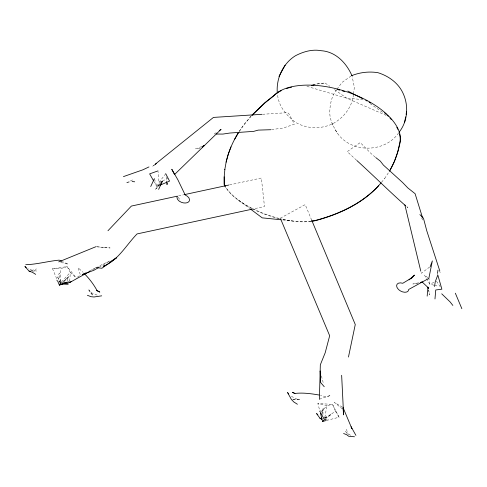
<?xml version="1.0" encoding="UTF-8"?>
<svg xmlns="http://www.w3.org/2000/svg" width="487" height="487" viewBox="0 0 487 487"><rect width="100%" height="100%" fill="white"/><g stroke="black" fill="none" stroke-linecap="round" stroke-linejoin="round"><path stroke-width="0.37" stroke-dasharray="2.44 1.83" d="M60.565 281.474L60.765 268.635L67.133 266.614L76.593 278.26M322.905 414.729L323.155 408.77L319.484 411.825M69.732 281.115L70.292 272.41L67.133 266.614L52.529 268.739L57.393 280.402M353.41 94.606C352.211 107.11 343.548 118.061 332.615 123.814C320.817 129.335 306.761 128.964 295.499 122.322C286.472 115.547 278.375 106.142 277.578 94.411M353.507 93.881L354.359 87.337L352.198 76.642M437.369 274.528L437.563 273.049M322.497 413.238L323.155 408.77L322.4 413.159M324.829 417.414L326.935 405.622L332.536 404.405L339.129 417.231L326.935 420.336M60.035 282.734L57.801 277.359L59.262 273.061L60.431 281.961M67.054 281.011L68.649 276.774L63.28 281.638M384.645 178.534L389.156 171.619M398.64 132.878C384.03 154.263 347.304 153.174 335.373 129.706M239.275 131.283L244.03 124.471L251.079 116.076M239.16 131.618L243.914 124.818L250.951 116.43M336.56 89.742C331.513 96.103 329.839 104.76 329.778 112.765C329.796 120.563 333.942 127.284 337.576 133.888M336.992 89.139L342.227 82.266L350.914 76.142M165.75 173.725L159.012 182.412L156.814 186.564L156.388 188.749L159.535 184.835M381.552 182.272L384.858 178.224M155.237 189.486L159.73 184.342M321.103 412.148L326.935 405.622L317.853 403.504L320.142 412.112M61.569 281.87L70.292 272.41L76.069 277.773M63.949 281.669L68.649 276.774L63.207 281.73M160.065 183.514L156.814 186.564L153.947 181.487M154.586 164.728L152.388 166.493L154.708 164.77M324.981 418.041L327.666 417.109L331.458 414.127L324.902 417.505M325.006 419.173L335.366 411.058L332.536 404.405L317.853 403.504M429.637 267.046L421.298 273.292L420.792 271.192M77.427 277.146L80.422 275.058L78.036 267.722L83.1 272.312M214.17 134.041L216.678 132.336M99.038 267.284L109.995 260.935L97.838 266.596M92.402 269.853L94.375 268.714M280.317 218.188L305.203 204.625L311.223 219.047M89.614 270.9L94.977 268.179M132.567 179.928L126.005 183.045L130.826 181.438M433.838 282.393L429.863 284.189L426.582 278.68M161.775 181.207L159.012 182.412L158.062 171.625M162.469 180.902L168.003 178.492M159.493 185.413L156.814 186.564L154.616 179.356M67.65 281.87L71.09 280.482M201.715 146.557L195.646 148.876L200.309 148.225M319.387 399.237L330.734 395.389L326.217 396.753L320.483 395.353M31.156 270.577L36.501 268.952M418.942 282.85L412.879 284.006L418.625 282.795M178.559 195.89L183.727 194.776M229.535 184.89L261.361 178.029L264.484 206.525L253.538 208.88M271.582 129.597L283.324 128.02L294.446 124.161L288.858 113.745L287.622 112.667L262.633 114.268M324.147 417.615L327.666 417.109M312.544 84.555L325.03 82.96L329.882 86.357M313.141 84.452L325.03 82.96M32.057 271.113L36.422 271.009L32.763 270.51L28.161 268.696M52.529 268.739L60.765 268.635M292.876 399.474L300.223 399.389M292.845 399.541L299.316 399.766L295.286 398.585L291.019 395.992M363.065 99.573L346.866 98.246L305.185 85.803M282.6 219.917L292.407 220.903M324.799 419.228L327.587 419.806M433.954 285.187L429.863 284.189L428.828 278.412M434.635 285.358L437.356 286.021M60.759 262.408L68.326 264.264L62.464 261.604M97.175 295.152L91.842 292.937L88.811 290.459L93.066 295.798M323.812 418.637L325.663 419.404M386.246 115.425L346.866 98.246L334.131 89.328M59.146 281.663L61.21 282.606M342.385 407.083L334.405 402.469L342.227 408.739M350.64 435.329L345.143 431.36L346.464 433.193M56.267 279.976L58.464 281.346M370.023 103.53L383.439 112.917M238.447 200.041L249.74 208.509M427.72 277.56L424.39 275.003L426.216 278.065M406.785 206.732L407.887 207.614L405.872 205.8M375.221 157.155L371.003 153.466L360.283 142.569L347.231 151.621L356.271 159.98M439.365 271.521L440.309 272.477M178.157 197.302L180.312 200.145M88.798 289.595L93.145 295.755M436.486 281.194L440.211 286.715M335.366 411.058L339.129 417.231M331.842 122.955L332.998 125.153M421.559 217.811L423.233 221.049M57.801 277.359L60.857 283.653M346.452 429.242L348.217 434.848M321.457 375.97L323.496 383.853M428.621 289.99L429.692 294.909L428.53 289.881M166.091 176.635L166.682 181.724M311.108 221.177A55.652 23.479 18.8 0 1 280.147 218.645M279.453 218.474A55.652 23.479 18.8 0 1 225.621 186.892M310.962 221.415A55.621 23.449 18.8 0 1 282.783 219.509M278.631 218.541A55.621 23.449 18.8 0 1 252.966 209.093M252.296 208.759A55.621 23.449 18.8 0 1 225.53 187.154M103.987 247.329L95.854 246.726L110.068 247.962L103.987 247.329"/><path stroke-width="0.73" d="M319.387 399.237L320.33 364.793L325.188 352.783L329.675 335.738L280.883 219.54M399.054 132.263C408.429 120.575 408.983 103.372 401.623 90.509C396.497 81.67 387.506 75.625 377.851 72.66C368.872 71.291 359.972 72.332 351.535 75.704M224.878 169.373L224.16 177.128L224.19 184.567A55.621 23.449 18.8 0 0 225.152 186.503M434.976 298.957L435.737 289.984L441.873 289.175L437.807 274.954L435.226 281.9L434.556 286.514M427.16 296.126L428.006 287.178L428.31 288.584M437.563 273.049L437.953 270.09M352.052 75.929C346.641 63.182 335.744 51.64 321.243 50.715C312.295 49.017 303.498 51.622 295.56 55.682C283.02 63.316 276.019 78.584 277.31 92.993M167.242 183.27L167.023 184.634L166.682 181.724M321.645 417.548L321.268 419.745L321.627 419.197L319.922 418.217L316.556 413.524L317.822 414.766M224.787 169.659L226.187 161.879L228.208 154.367L230.966 146.861M404.563 122.627L405.628 116.904M406.085 114.39L406.645 111.395M177.292 196.164L176.97 197.728L177.615 199.439L179.119 201.034L181.267 202.257A6.495 4.073 18.2 0 0 189.254 201.101L189.54 199.53L188.877 197.825L187.361 196.249L185.224 195.043L177.871 179.794L171.783 169.251L174.523 174.535L221.068 129.359L219.187 130.638M348.461 357.05L355.267 324.525L311.51 219.734M226.09 162.171C228.513 151.676 232.768 141.65 238.484 132.525M430.234 266.602L432.346 260.898L428.828 278.412L408.727 289.442L408.246 290.952L406.907 291.957L404.916 292.285L402.579 291.883A6.532 4.024 28.4 0 1 396.613 285.65L397.124 284.146L398.482 283.172L400.466 282.862L402.792 283.27L412.258 277.566L414.467 275.1L409.037 279.897M158.634 189.388L162.232 181.481L160.728 183.197M150.72 186.515L154.397 178.632M389.917 170.456L394.269 161.708L397.642 152.279L399.955 142.161A68.283 33.859 17.6 0 0 399.529 134.041M278.972 76.465L285.157 65.173M234.393 139.69L238.733 132.233M389.381 171.302C394.847 162.274 398.256 152.151 400.198 141.808A68.332 33.907 17.6 0 0 350.476 93.096A68.332 33.907 17.6 0 0 273.84 95.555L264.965 102.629L252.065 115.042M160.88 183.155L162.232 181.481M381.12 182.795C364.812 202.422 340.742 213.744 316.544 220.349A55.621 23.449 18.8 0 1 311.704 221.317M107.956 230.747L131.38 206.068L177.085 196.206M251.937 115.401L264.825 103.007L273.688 95.945A68.283 33.859 17.6 0 1 281.169 90.698M320.336 412.824L322.631 421.432L324.433 419.624L320.616 412.69M378.722 185.65C362.243 203.28 339.707 213.884 316.69 220.106A55.652 23.479 18.8 0 1 311.85 221.074M60.485 284.207L59.396 285.199L57.679 281.084M155.134 164.283L213.452 117.416L261.933 114.311M155.286 164.338L156.443 163.474M410.651 278.734L412.258 277.566M66.963 282.15L59.396 285.199L60.54 282.984L69.635 282.57L71.431 281.316M202.062 147.068L204.406 145.528L203.061 146.045M104.449 265.531L103.189 266.34C118.225 260.442 126.224 244.991 137.06 233.93L252.808 209.039M110.756 261.489L116.436 257.854L101.911 268.258L95.811 267.54M62.525 283.732L61.234 284.505L60.595 284.073M98.392 267.655L93.881 270.273L82.236 274.638L85.59 272.939M89.772 271.369L69.635 282.57M148.973 166.925L142.886 169.811L123.43 176.617M160.168 185.127L169.549 181.103L165.75 173.725M58.696 261.903L95.854 246.726M157.995 170.907L149.637 173.871L153.588 180.854M322.631 421.432L326.217 420.518M420.251 282.527L422.223 282.04L428.079 287.567M184.463 194.617L228.793 185.054M420.786 282.344L422.223 282.04M270.857 129.712L258.171 130.114L253.745 131.356L229.761 133.048L222.869 134.077L216.344 134.047M101.71 295.834L94.015 296.985L90.984 296.693L87.398 295.286M25.744 264.703C37.067 264.374 47.982 261.172 59.207 260.131L61.812 261.312M61.167 284.28L68.326 283.976L64.686 283.678M26.237 267.564L24.91 266.468L29.147 271.186L30.602 271.149M354.481 436.76L348.655 436.255L346.671 434.696L343.579 433.485M132.117 181.56L134.704 181.791M281.09 219.765L262.219 217.866L250.336 208.953M319.052 395.006C311.09 393.642 303.078 392.54 295.055 393.429L292.407 392.279L294.945 393.66M319.922 418.217L322.01 418.656M29.147 271.186L32.41 272.3L35.703 274.37M97.199 290.836L99.786 292.084L96.694 290.289L97.199 290.836C93.827 284.615 89.632 279.008 84.641 273.956M347.821 91.063L362.389 98.593M297.429 404.265L293.85 401.994L291.409 399.492L287.561 392.492L288.602 393.922M375.787 157.593L380.304 161.118L383.397 165.087L402.591 182.491L407.838 187.933L415.101 193.698L422.631 218.042M405.689 205.849C389.07 191.148 373.292 175.393 356.807 160.473M441.727 293.819L450.098 301.91L452.867 305.446M419.879 214.572L423.447 218.2L426.807 230.899L439.84 271.046M324.239 386.721L320.623 382.496L320.16 370.954L320.714 373.103M355.924 435.36L351.133 426.837L351.9 428.663L343 407.442M461.859 308.709L455.339 293.192M404.867 204.893L420.792 271.192M428.006 287.178L428.268 288.529M343.116 408.173L343.341 409.634M343.061 408.179L343.603 414.851L341.649 375.288M224.257 176.854L224.282 184.299A55.652 23.479 18.8 0 0 225.244 186.235M286.386 88.573A68.283 33.859 17.6 0 1 291.591 87.155M311.619 85.602A68.283 33.859 17.6 0 1 313.847 85.706M337.57 89.547A68.283 33.859 17.6 0 1 339.719 90.125M342.586 90.953A68.283 33.859 17.6 0 1 344.723 91.617M365.731 100.316A68.283 33.859 17.6 0 1 367.101 101.046M369.128 102.16A68.283 33.859 17.6 0 1 370.455 102.927M384.627 112.911A68.283 33.859 17.6 0 1 386.27 114.372M387.311 115.352A68.283 33.859 17.6 0 1 388.316 116.326M389.923 117.988A68.283 33.859 17.6 0 1 391.432 119.668M396.826 127.32A68.283 33.859 17.6 0 1 397.855 129.372"/></g></svg>
